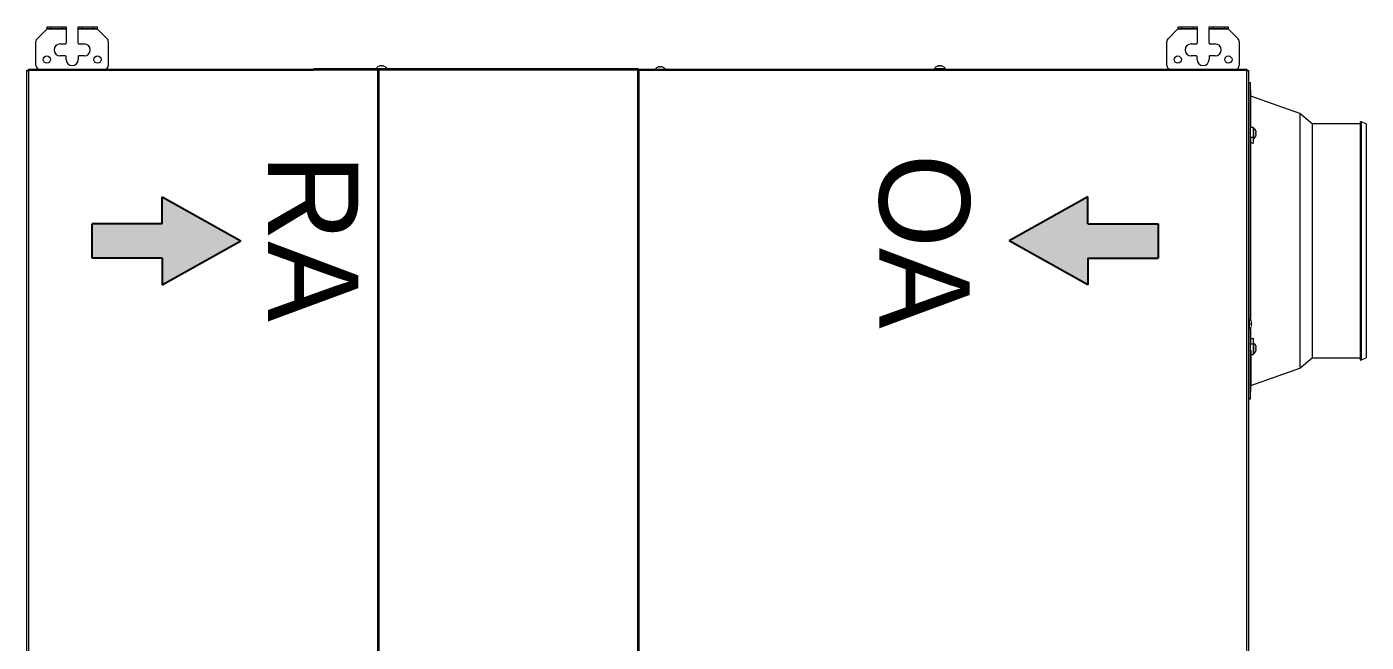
# Model space of a CAD drawing. Header units: millimetres. Extents: x 61566 to 667441, y 0 to 118800.
# Drawn here: x 434847 to 435959, y 54478 to 54988 of the extents above; entities that cross this region are included whole.
import ezdxf

# ---------------------------------------------------------------- set-up
doc = ezdxf.new("R2010")
doc.units = ezdxf.units.MM
doc.header["$LTSCALE"] = 200
doc.layers.add('LG-환기', color=2, linetype='Continuous')
doc.layers.add('환기유니트', color=6, linetype='Continuous')
doc.styles.add('ACISOGDT', font='amgdt.shx')

# ---------------------------------------------------------------- blocks, each defined once
blk = doc.blocks.new('빨간화살표')
at = {"layer": 'LG-환기', "ltscale": 0.5}
blk.add_hatch(color=1, dxfattribs=at).paths.add_polyline_path([(0, -15.8), (0, 15.8), (-64.8, 15.8), (-64.8, 40.6), (-137.3, 0), (-64.8, -40.6), (-64.8, -15.8)])
at = {"layer": 'LG-환기', "color": 1, "ltscale": 0.5}
for p, q in [((-64.8, 40.6), (-137.3, 0)), ((-64.8, 40.6), (-137.3, 0)), ((-64.8, 15.8), (-64.8, 40.6)), ((-64.8, 15.8), (-64.8, 40.6)), ((-64.8, 15.8), (0, 15.8)), ((-64.8, 15.8), (0, 15.8)), ((0, 15.8), (0, -15.8)), ((-64.8, -40.6), (-137.3, 0)), ((-64.8, -40.6), (-137.3, 0)), ((-64.8, -15.8), (-64.8, -40.6)), ((-64.8, -15.8), (-64.8, -40.6)), ((-64.8, -15.8), (0, -15.8)), ((-64.8, -15.8), (0, -15.8))]:
    blk.add_line(p, q, dxfattribs=at)
blk = doc.blocks.new('파랑화살표')
at = {"layer": 'LG-환기', "ltscale": 0.5}
blk.add_hatch(color=5, dxfattribs=at).paths.add_polyline_path([(0, -15.8), (0, 15.8), (64.8, 15.8), (64.8, 40.6), (137.3, 0), (64.8, -40.6), (64.8, -15.8)])
at = {"layer": 'LG-환기', "color": 5, "ltscale": 0.5}
for p, q in [((64.8, 40.6), (137.3, 0)), ((64.8, 40.6), (137.3, 0)), ((64.8, 15.8), (64.8, 40.6)), ((64.8, 15.8), (64.8, 40.6)), ((64.8, 15.8), (0, 15.8)), ((64.8, 15.8), (0, 15.8)), ((0, 15.8), (0, -15.8)), ((64.8, -40.6), (137.3, 0)), ((64.8, -40.6), (137.3, 0)), ((64.8, -15.8), (0, -15.8)), ((64.8, -15.8), (0, -15.8)), ((64.8, -15.8), (64.8, -40.6)), ((64.8, -15.8), (64.8, -40.6))]:
    blk.add_line(p, q, dxfattribs=at)
blk = doc.blocks.new('상업용 프리미엄 환기 250~500CMH')
at = {"layer": 'LG-환기', "color": 0, "linetype": 'Continuous', "lineweight": 18}
for p, q in [((1.3, 985.6), (1.3, 0)), ((1012.3, 0), (1012.3, 985.6)), ((1013.6, 985.6), (1013.6, 0)), ((0, 0), (0, 762.2)), ((-1.8, 272.1), (-2, 261.1)), ((0, 272.1), (-1.8, 272.1)), ((-1.8, 272.1), (-1.8, 213.1)), ((-2, 261.1), (-42.8, 246.7)), ((-2, 231.9), (-2, 261.1)), ((-42.8, 246.7), (-52.8, 238.1)), ((-42.8, 35.4), (-42.8, 246.7)), ((-93.5, 239.8), (-97.8, 238.1)), ((-97.8, 44.1), (-97.8, 238.1)), ((-93.5, 42.4), (-93.5, 239.8)), ((-92.8, 42.8), (-92.8, 239.4)), ((-52.8, 238.1), (-92.8, 238.1)), ((-52.8, 44.1), (-52.8, 238.1)), ((-4, 234.9), (-4.3, 234.9)), ((-4.3, 225.5), (-4.3, 234.9)), ((-1.8, 235.2), (-4, 235.2)), ((-4, 221.8), (-4, 235.2)), ((-6.1, 230.6), (-6.5, 230.6)), ((-6.5, 229.8), (-6.1, 229.8)), ((-6.1, 232.3), (-6.1, 232.3)), ((-6.1, 228), (-6.1, 228)), ((-4.3, 225.5), (-4, 225.5)), ((-4, 226.7), (-1.9, 226.7)), ((-2, 222.3), (-2, 212.7)), ((-0.5, 205.4), (-0.5, 214.3)), ((-2, 207.1), (-2, 59.9)), ((-1.8, 206.7), (-1.8, 10.1)), ((-4.3, 47.3), (-4.3, 56.7)), ((-4, 56.7), (-4.3, 56.7)), ((-4, 47), (-4, 60.4)), ((-6.1, 52.4), (-6.5, 52.4)), ((-6.5, 51.6), (-6.1, 51.6)), ((-6.1, 54.2), (-6.1, 54.2)), ((-6.1, 49.9), (-6.1, 49.9)), ((-4.3, 47.3), (-4, 47.3)), ((-4, 55.5), (-1.9, 55.5)), ((-4, 47), (-1.8, 47)), ((-2, 47), (-2, 21.1)), ((-97.8, 44.1), (-93.5, 42.4)), ((-92.8, 44.1), (-52.8, 44.1)), ((-52.8, 44.1), (-42.8, 35.4)), ((-42.8, 35.4), (-2, 21.1)), ((-2, 21.1), (-1.8, 10.1)), ((-1.8, 10.1), (0, 10.1)), ((1.3, 0), (0, 0)), ((1.3, -1.3), (1.3, 0)), ((1013.6, 0), (1012.3, 0)), ((1012.3, 0), (1012.3, -1.3)), ((1.3, 0), (506.3, 0)), ((506.3, -1.3), (1.3, -1.3)), ((7.6, -24.3), (7.6, -4.3)), ((32.6, -11.7), (32.6, -9.2)), ((42.6, -9.2), (42.6, -11.7)), ((67.6, -4.3), (67.6, -24.3)), ((260.4, -1.8), (251.6, -1.8)), ((723.7, -1.8), (714.9, -1.8)), ((775.5, 0), (1012.3, 0)), ((1012.3, -1.3), (775.5, -1.3)), ((946, -24.3), (946, -4.3)), ((971, -11.7), (971, -9.2)), ((981, -9.2), (981, -11.7)), ((1006, -4.3), (1006, -24.3)), ((27.6, -12.2), (32.1, -12.2)), ((32.1, -22.2), (27.6, -22.2)), ((43.1, -12.2), (47.6, -12.2)), ((47.6, -22.2), (43.1, -22.2)), ((966, -12.2), (970.5, -12.2)), ((970.5, -22.2), (966, -22.2)), ((981.5, -12.2), (986, -12.2)), ((986, -22.2), (981.5, -22.2)), ((8.5, -26.4), (16.5, -34.4)), ((32.6, -22.7), (32.6, -36.3)), ((42.6, -36.3), (42.6, -22.7)), ((58.7, -34.4), (66.7, -26.4)), ((946.9, -26.4), (955.2, -34.7)), ((971, -22.7), (971, -36.3)), ((981, -36.3), (981, -22.7)), ((1005.1, -26.4), (996.8, -34.7)), ((16.8, -34.7), (16.5, -34.4)), ((16.5, -34.4), (32.6, -34.4)), ((16.8, -34.7), (32.6, -34.7)), ((16.8, -36.3), (16.8, -34.7)), ((32.6, -36.3), (16.8, -36.3)), ((19.8, -34.7), (19.8, -36.3)), ((29.6, -36.3), (29.6, -34.7)), ((42.6, -34.4), (58.7, -34.4)), ((42.6, -34.7), (58.4, -34.7)), ((58.4, -36.3), (42.6, -36.3)), ((45.6, -34.7), (45.6, -36.3)), ((55.4, -36.3), (55.4, -34.7)), ((58.7, -34.4), (58.4, -34.7)), ((58.4, -34.7), (58.4, -36.3)), ((954.9, -34.4), (971, -34.4)), ((955.2, -36.3), (955.2, -34.7)), ((955.2, -34.7), (971, -34.7)), ((971, -36.3), (955.2, -36.3)), ((958.2, -34.7), (958.2, -36.3)), ((968, -36.3), (968, -34.7)), ((981, -34.4), (997.1, -34.4)), ((981, -34.7), (996.8, -34.7)), ((996.8, -36.3), (981, -36.3)), ((984, -34.7), (984, -36.3)), ((993.8, -36.3), (993.8, -34.7)), ((996.8, -34.7), (996.8, -36.3))]:
    blk.add_line(p, q, dxfattribs=at)
at = {"layer": 'LG-환기', "color": 0, "linetype": 'Continuous', "lineweight": 35}
for p, q in [((506.3, -1.3), (506.3, 986.9)), ((721.9, 986.9), (721.9, -1.3)), ((0.8, -0.5), (0.8, 0)), ((1012.8, 0), (1012.8, -0.5)), ((1.3, -0.5), (0.8, -0.5)), ((775.5, -1.3), (506.3, -1.3)), ((1012.8, -0.5), (1012.3, -0.5))]:
    blk.add_line(p, q, dxfattribs=at)
at = {"layer": 'LG-환기', "color": 0, "linetype": 'Continuous', "lineweight": 18}
for centre in [(16.6, -9.2), (58.6, -9.2), (955, -9.2), (997, -9.2)]:
    blk.add_circle(centre, 3, dxfattribs=at)
for centre, radius, start, end in [((-93.3, 239.4), 0.5, 0, 111.8014), ((-0.4, 230.2), 6.1, 129.6019, 159.3622), ((-0.4, 230.2), 6.09, 159.3157, 176.2321), ((-0.4, 230.2), 6.09, 183.7679, 200.6843), ((-0.4, 230.2), 5.71, 175.982, 184.018), ((-0.4, 230.2), 6.1, 200.6378, 230.3981), ((2.6, 209.9), 5.4, 124.6013, 153.9572), ((-0.3, 214.1), 0.3, 0, 124.6013), ((1013.9, 214.1), 0.3, 55.3987, 180), ((2.6, 209.9), 5.4, 206.0849, 235.3987), ((-0.3, 205.7), 0.3, 235.3987, 0), ((1013.9, 205.7), 0.3, 180, 304.6013), ((-0.4, 52), 6.1, 129.6019, 159.3622), ((-0.4, 52), 6.09, 159.3157, 176.2321), ((-0.4, 52), 6.09, 183.7679, 200.6843), ((-0.4, 52), 5.71, 175.982, 184.018), ((-0.4, 52), 6.1, 200.6378, 230.3981), ((-93.3, 42.8), 0.5, 248.1986, 0), ((10.6, -4.3), 3, 90, 180), ((37.6, -9.2), 5, 0, 180), ((64.6, -4.3), 3, 0, 90), ((251.8, -1.6), 0.3, 90, 214.6013), ((256, 1.3), 5.4, 214.6013, 243.9572), ((256, 1.3), 5.4, 296.0849, 325.3987), ((260.2, -1.6), 0.3, 325.3987, 90), ((488, 2.1), 5.4, 218.9698, 243.9572), ((488, 2.1), 5.4, 296.0849, 321.03), ((715.1, -1.6), 0.3, 90, 214.6013), ((719.3, 1.3), 5.4, 214.6013, 243.9572), ((719.3, 1.3), 5.4, 296.0849, 325.3987), ((723.5, -1.6), 0.3, 325.3987, 90), ((949, -4.3), 3, 90, 180), ((976, -9.2), 5, 0, 180), ((1003, -4.3), 3, 0, 90), ((27.6, -17.2), 5, 90, 270), ((32.1, -11.7), 0.5, 270, 0), ((32.1, -22.7), 0.5, 0, 90), ((43.1, -11.7), 0.5, 180, 270), ((43.1, -22.7), 0.5, 90, 180), ((47.6, -17.2), 5, 270, 90), ((966, -17.2), 5, 90, 270), ((970.5, -11.7), 0.5, 270, 0), ((970.5, -22.7), 0.5, 0, 90), ((981.5, -11.7), 0.5, 180, 270), ((981.5, -22.7), 0.5, 90, 180), ((986, -17.2), 5, 270, 90), ((10.6, -24.3), 3, 180, 225), ((64.6, -24.3), 3, 315, 0), ((949, -24.3), 3, 180, 225), ((1003, -24.3), 3, 315, 0)]:
    blk.add_arc(centre, radius, start, end, dxfattribs=at)
for points, knots in [([(-1.8, 233.7), (-1.8, 233.6), (-1.8, 233.5), (-1.8, 233.3), (-1.8, 233.3), (-1.8, 233.2), (-1.8, 233.1), (-1.8, 233), (-1.8, 232.8), (-1.8, 232.6), (-1.8, 232.3), (-1.8, 232), (-1.8, 232), (-1.8, 231.8), (-1.8, 231.8), (-1.8, 231.7), (-1.8, 231.7), (-1.8, 231.5), (-1.8, 231.2), (-1.8, 230.8), (-1.8, 230.5), (-1.8, 230.4), (-1.8, 230.2), (-1.8, 230.1), (-1.8, 230), (-1.8, 229.9), (-1.8, 229.8), (-1.8, 229.5), (-1.8, 229.2), (-1.8, 228.9), (-1.8, 228.7), (-1.8, 228.6), (-1.8, 228.4), (-1.8, 228.4), (-1.8, 228.1), (-1.8, 227.8), (-1.8, 227.6), (-1.8, 227.4), (-1.8, 227.3), (-1.8, 227.2), (-1.8, 227.2), (-1.8, 227.1), (-1.8, 227.1), (-1.9, 226.9), (-1.9, 226.8), (-1.9, 226.7)], [0, 0, 0, 0, 0.0625, 0.0625, 0.078125, 0.078125, 0.09375, 0.125, 0.125, 0.1875, 0.25, 0.25, 0.28125, 0.28125, 0.296875, 0.296875, 0.3125, 0.3125, 0.375, 0.4375, 0.4375, 0.5, 0.5, 0.515625, 0.515625, 0.53125, 0.5625, 0.5625, 0.625, 0.6875, 0.6875, 0.71875, 0.71875, 0.75, 0.75, 0.8125, 0.875, 0.875, 0.90625, 0.90625, 0.921875, 0.921875, 0.9375, 0.9375, 1, 1, 1, 1]), ([(-1.8, 235.2), (-1.8, 235.2), (-1.8, 235.2), (-1.8, 235.2), (-1.8, 235.2), (-1.8, 235.1), (-1.8, 235.1), (-1.8, 235.1), (-1.8, 235.1), (-1.8, 235.1), (-1.8, 235), (-1.8, 235), (-1.8, 234.9), (-1.8, 234.8), (-1.8, 234.7), (-1.8, 234.6), (-1.8, 234.5), (-1.8, 234.4), (-1.8, 234.4), (-1.8, 234.3), (-1.8, 234.2), (-1.8, 234), (-1.8, 233.8), (-1.8, 233.7)], [0, 0, 0, 0, 0.001248, 0.001248, 0.126092, 0.250936, 0.250936, 0.282147, 0.282147, 0.313358, 0.313358, 0.37578, 0.37578, 0.500624, 0.625468, 0.625468, 0.68789, 0.68789, 0.750312, 0.750312, 0.875156, 0.875156, 1, 1, 1, 1]), ([(-2, 222.3), (-2.1, 222.3), (-2.2, 222.3), (-2.8, 222.1), (-3.4, 222), (-4, 221.8)], [0, 0, 0, 0, 0.13694, 0.13694, 1, 1, 1, 1]), ([(-1.9, 226.7), (-1.9, 226.5), (-1.9, 226.2), (-1.9, 224.8), (-2, 223.6), (-2, 222.3)], [0, 0, 0, 0, 0.144832, 0.144832, 1, 1, 1, 1]), ([(-2.4, 211.9), (-2.5, 211.7), (-2.6, 211.5), (-2.6, 211.2), (-2.6, 211.1), (-2.7, 211), (-2.7, 211), (-2.7, 210.8), (-2.7, 210.7), (-2.7, 210.6)], [0, 0, 0, 0, 0.5, 0.5, 0.625, 0.625, 0.75, 0.75, 1, 1, 1, 1]), ([(-2.7, 210.6), (-2.7, 210.6), (-2.7, 210.6), (-2.8, 210.5), (-2.8, 210.5), (-2.8, 210.5), (-2.8, 210.5), (-2.8, 210.5), (-2.8, 210.4), (-2.8, 210.4), (-2.8, 210.4), (-2.8, 210.4), (-2.8, 210.4), (-2.8, 210.4), (-2.8, 210.4), (-2.8, 210.3), (-2.8, 210.3), (-2.8, 210.3), (-2.8, 210.3), (-2.8, 210.3), (-2.8, 210.3), (-2.8, 210.3), (-2.7, 210.3), (-2.7, 210.3), (-2.7, 210.3)], [0, 0, 0, 0, 0.125, 0.125, 0.1875, 0.1875, 0.25, 0.25, 0.375, 0.375, 0.4375, 0.4375, 0.5, 0.5, 0.625, 0.625, 0.6875, 0.6875, 0.75, 0.8125, 0.8125, 0.875, 0.875, 1, 1, 1, 1]), ([(-2.7, 209.5), (-2.7, 209.5), (-2.7, 209.5), (-2.8, 209.5), (-2.8, 209.5), (-2.8, 209.5), (-2.8, 209.5), (-2.8, 209.5), (-2.8, 209.5), (-2.8, 209.4), (-2.8, 209.4), (-2.8, 209.4), (-2.8, 209.4), (-2.8, 209.4), (-2.8, 209.4), (-2.8, 209.4), (-2.8, 209.3), (-2.8, 209.3), (-2.8, 209.3), (-2.8, 209.3), (-2.8, 209.3), (-2.8, 209.3), (-2.7, 209.2), (-2.7, 209.2), (-2.7, 209.2)], [0, 0, 0, 0, 0.125, 0.125, 0.1875, 0.1875, 0.25, 0.25, 0.375, 0.375, 0.4375, 0.4375, 0.5, 0.5, 0.625, 0.625, 0.6875, 0.6875, 0.75, 0.8125, 0.8125, 0.875, 0.875, 1, 1, 1, 1]), ([(-2.7, 210.3), (-2.7, 210.3), (-2.7, 210.3), (-2.7, 210.3), (-2.7, 210.3), (-2.6, 210.3), (-2.6, 210.3), (-2.6, 210.3), (-2.6, 210.3), (-2.6, 210.3), (-2.5, 210.3), (-2.4, 210.3), (-2.4, 210.3)], [0, 0, 0, 0, 0.25, 0.25, 0.375, 0.375, 0.5, 0.5, 0.625, 0.625, 0.75, 1, 1, 1, 1]), ([(-2.4, 209.5), (-2.4, 209.5), (-2.5, 209.5), (-2.5, 209.5), (-2.6, 209.5), (-2.6, 209.5), (-2.6, 209.5), (-2.7, 209.5), (-2.7, 209.5), (-2.7, 209.5)], [0, 0, 0, 0, 0.25, 0.25, 0.375, 0.375, 0.5, 0.5, 1, 1, 1, 1]), ([(-2.7, 209.2), (-2.7, 209), (-2.7, 208.8), (-2.6, 208.4), (-2.6, 208.3), (-2.5, 208.2), (-2.5, 208.1), (-2.4, 208), (-2.4, 207.9), (-2.4, 207.9)], [0, 0, 0, 0, 0.5, 0.5, 0.75, 0.75, 0.875, 0.875, 1, 1, 1, 1]), ([(-4, 60.4), (-3.4, 60.2), (-2.8, 60.1), (-2.2, 59.9), (-2.1, 59.9), (-2, 59.9)], [0, 0, 0, 0, 0.86306, 0.86306, 1, 1, 1, 1]), ([(-1.9, 55.5), (-1.9, 55.4), (-1.9, 55.3), (-1.8, 55), (-1.8, 54.8), (-1.8, 54.5), (-1.8, 54.3), (-1.8, 54.3), (-1.8, 54.2), (-1.8, 54.2), (-1.8, 54.1), (-1.8, 54), (-1.8, 53.8), (-1.8, 53.5), (-1.8, 53.1), (-1.8, 52.9), (-1.8, 52.8), (-1.8, 52.7), (-1.8, 52.7), (-1.8, 52.6), (-1.8, 52.5), (-1.8, 52.3), (-1.8, 52.2), (-1.8, 51.8), (-1.8, 51.5), (-1.8, 51.2), (-1.8, 51), (-1.8, 50.9), (-1.8, 50.9), (-1.8, 50.8), (-1.8, 50.7), (-1.8, 50.6), (-1.8, 50.4), (-1.8, 50.1), (-1.8, 49.8), (-1.8, 49.6), (-1.8, 49.5), (-1.8, 49.4), (-1.8, 49.3), (-1.8, 49.1), (-1.8, 49), (-1.8, 48.7), (-1.8, 48.6), (-1.8, 48.5)], [0, 0, 0, 0, 0.0625, 0.0625, 0.125, 0.1875, 0.1875, 0.203125, 0.203125, 0.21875, 0.21875, 0.25, 0.25, 0.3125, 0.375, 0.375, 0.40625, 0.40625, 0.421875, 0.421875, 0.4375, 0.4375, 0.5, 0.5, 0.5625, 0.625, 0.625, 0.640625, 0.640625, 0.65625, 0.65625, 0.6875, 0.6875, 0.75, 0.8125, 0.8125, 0.84375, 0.84375, 0.875, 0.875, 0.9375, 0.9375, 1, 1, 1, 1]), ([(-1.8, 48.5), (-1.8, 48.4), (-1.8, 48.2), (-1.8, 48.1), (-1.8, 48.1), (-1.8, 48), (-1.8, 48), (-1.8, 47.9), (-1.8, 47.8), (-1.8, 47.6), (-1.8, 47.4), (-1.8, 47.4), (-1.8, 47.3), (-1.8, 47.3), (-1.8, 47.3), (-1.8, 47.2), (-1.8, 47.2), (-1.8, 47.2), (-1.8, 47.1), (-1.8, 47), (-1.8, 47), (-1.8, 47), (-1.8, 47), (-1.8, 47), (-1.8, 47)], [0, 0, 0, 0, 0.124921, 0.124921, 0.156151, 0.156151, 0.187381, 0.249842, 0.249842, 0.374763, 0.499684, 0.499684, 0.562144, 0.562144, 0.593375, 0.593375, 0.624605, 0.624605, 0.749526, 0.874447, 0.874447, 0.999368, 0.999368, 1, 1, 1, 1]), ([(254, -3.7), (254.2, -3.8), (254.4, -3.9), (254.7, -3.9), (254.7, -3.9), (254.9, -4), (254.9, -4), (255.1, -4), (255.2, -4), (255.3, -4)], [0, 0, 0, 0, 0.5, 0.5, 0.625, 0.625, 0.75, 0.75, 1, 1, 1, 1]), ([(255.3, -4), (255.3, -4), (255.3, -4), (255.4, -4.1), (255.4, -4.1), (255.4, -4.1), (255.4, -4.1), (255.4, -4.1), (255.4, -4.1), (255.5, -4.1), (255.5, -4.1), (255.5, -4.1), (255.5, -4.1), (255.5, -4.1), (255.5, -4.1), (255.6, -4.1), (255.6, -4.1), (255.6, -4.1), (255.6, -4.1), (255.6, -4.1), (255.6, -4.1), (255.6, -4.1), (255.6, -4), (255.6, -4), (255.6, -4)], [0, 0, 0, 0, 0.125, 0.125, 0.1875, 0.1875, 0.25, 0.25, 0.375, 0.375, 0.4375, 0.4375, 0.5, 0.5, 0.625, 0.625, 0.6875, 0.6875, 0.75, 0.8125, 0.8125, 0.875, 0.875, 1, 1, 1, 1]), ([(255.6, -4), (255.6, -4), (255.6, -4), (255.6, -4), (255.6, -4), (255.6, -3.9), (255.6, -3.9), (255.6, -3.9), (255.6, -3.9), (255.6, -3.9), (255.6, -3.8), (255.6, -3.7), (255.6, -3.7)], [0, 0, 0, 0, 0.25, 0.25, 0.375, 0.375, 0.5, 0.5, 0.625, 0.625, 0.75, 1, 1, 1, 1]), ([(256.4, -3.7), (256.4, -3.7), (256.4, -3.8), (256.4, -3.8), (256.4, -3.9), (256.4, -3.9), (256.4, -3.9), (256.4, -4), (256.4, -4), (256.4, -4)], [0, 0, 0, 0, 0.25, 0.25, 0.375, 0.375, 0.5, 0.5, 1, 1, 1, 1]), ([(256.4, -4), (256.4, -4), (256.4, -4), (256.4, -4.1), (256.4, -4.1), (256.4, -4.1), (256.4, -4.1), (256.4, -4.1), (256.4, -4.1), (256.5, -4.1), (256.5, -4.1), (256.5, -4.1), (256.5, -4.1), (256.5, -4.1), (256.5, -4.1), (256.5, -4.1), (256.5, -4.1), (256.6, -4.1), (256.6, -4.1), (256.6, -4.1), (256.6, -4.1), (256.6, -4.1), (256.7, -4), (256.7, -4), (256.7, -4)], [0, 0, 0, 0, 0.125, 0.125, 0.1875, 0.1875, 0.25, 0.25, 0.375, 0.375, 0.4375, 0.4375, 0.5, 0.5, 0.625, 0.625, 0.6875, 0.6875, 0.75, 0.8125, 0.8125, 0.875, 0.875, 1, 1, 1, 1]), ([(256.7, -4), (256.9, -4), (257.1, -4), (257.5, -3.9), (257.6, -3.9), (257.7, -3.8), (257.8, -3.8), (257.9, -3.7), (257.9, -3.7), (258, -3.7)], [0, 0, 0, 0, 0.5, 0.5, 0.75, 0.75, 0.875, 0.875, 1, 1, 1, 1]), ([(486, -2.9), (486.2, -3), (486.4, -3.1), (486.7, -3.1), (486.7, -3.1), (486.9, -3.2), (486.9, -3.2), (487.1, -3.2), (487.2, -3.2), (487.3, -3.2)], [0, 0, 0, 0, 0.5, 0.5, 0.625, 0.625, 0.75, 0.75, 1, 1, 1, 1]), ([(487.3, -3.2), (487.3, -3.2), (487.3, -3.2), (487.4, -3.3), (487.4, -3.3), (487.4, -3.3), (487.4, -3.3), (487.4, -3.3), (487.4, -3.3), (487.5, -3.3), (487.5, -3.3), (487.5, -3.3), (487.5, -3.3), (487.5, -3.3), (487.5, -3.3), (487.6, -3.3), (487.6, -3.3), (487.6, -3.3), (487.6, -3.3), (487.6, -3.3), (487.6, -3.3), (487.6, -3.3), (487.6, -3.2), (487.6, -3.2), (487.6, -3.2)], [0, 0, 0, 0, 0.125, 0.125, 0.1875, 0.1875, 0.25, 0.25, 0.375, 0.375, 0.4375, 0.4375, 0.5, 0.5, 0.625, 0.625, 0.6875, 0.6875, 0.75, 0.8125, 0.8125, 0.875, 0.875, 1, 1, 1, 1]), ([(487.6, -3.2), (487.6, -3.2), (487.6, -3.2), (487.6, -3.2), (487.6, -3.2), (487.6, -3.1), (487.6, -3.1), (487.6, -3.1), (487.6, -3.1), (487.6, -3.1), (487.6, -3), (487.6, -2.9), (487.6, -2.9)], [0, 0, 0, 0, 0.25, 0.25, 0.375, 0.375, 0.5, 0.5, 0.625, 0.625, 0.75, 1, 1, 1, 1]), ([(488.4, -2.9), (488.4, -2.9), (488.4, -3), (488.4, -3), (488.4, -3.1), (488.4, -3.1), (488.4, -3.1), (488.4, -3.2), (488.4, -3.2), (488.4, -3.2)], [0, 0, 0, 0, 0.25, 0.25, 0.375, 0.375, 0.5, 0.5, 1, 1, 1, 1]), ([(488.4, -3.2), (488.4, -3.2), (488.4, -3.2), (488.4, -3.3), (488.4, -3.3), (488.4, -3.3), (488.4, -3.3), (488.4, -3.3), (488.4, -3.3), (488.5, -3.3), (488.5, -3.3), (488.5, -3.3), (488.5, -3.3), (488.5, -3.3), (488.5, -3.3), (488.5, -3.3), (488.5, -3.3), (488.6, -3.3), (488.6, -3.3), (488.6, -3.3), (488.6, -3.3), (488.6, -3.3), (488.7, -3.2), (488.7, -3.2), (488.7, -3.2)], [0, 0, 0, 0, 0.125, 0.125, 0.1875, 0.1875, 0.25, 0.25, 0.375, 0.375, 0.4375, 0.4375, 0.5, 0.5, 0.625, 0.625, 0.6875, 0.6875, 0.75, 0.8125, 0.8125, 0.875, 0.875, 1, 1, 1, 1]), ([(488.7, -3.2), (488.9, -3.2), (489.1, -3.2), (489.5, -3.1), (489.6, -3.1), (489.7, -3), (489.8, -3), (489.9, -2.9), (489.9, -2.9), (490, -2.9)], [0, 0, 0, 0, 0.5, 0.5, 0.75, 0.75, 0.875, 0.875, 1, 1, 1, 1]), ([(717.3, -3.7), (717.5, -3.8), (717.7, -3.9), (718, -3.9), (718, -3.9), (718.2, -4), (718.2, -4), (718.4, -4), (718.5, -4), (718.6, -4)], [0, 0, 0, 0, 0.5, 0.5, 0.625, 0.625, 0.75, 0.75, 1, 1, 1, 1]), ([(718.6, -4), (718.6, -4), (718.6, -4), (718.7, -4.1), (718.7, -4.1), (718.7, -4.1), (718.7, -4.1), (718.7, -4.1), (718.7, -4.1), (718.8, -4.1), (718.8, -4.1), (718.8, -4.1), (718.8, -4.1), (718.8, -4.1), (718.8, -4.1), (718.9, -4.1), (718.9, -4.1), (718.9, -4.1), (718.9, -4.1), (718.9, -4.1), (718.9, -4.1), (718.9, -4.1), (718.9, -4), (718.9, -4), (718.9, -4)], [0, 0, 0, 0, 0.125, 0.125, 0.1875, 0.1875, 0.25, 0.25, 0.375, 0.375, 0.4375, 0.4375, 0.5, 0.5, 0.625, 0.625, 0.6875, 0.6875, 0.75, 0.8125, 0.8125, 0.875, 0.875, 1, 1, 1, 1]), ([(718.9, -4), (718.9, -4), (718.9, -4), (718.9, -4), (718.9, -4), (718.9, -3.9), (718.9, -3.9), (718.9, -3.9), (718.9, -3.9), (718.9, -3.9), (718.9, -3.8), (718.9, -3.7), (718.9, -3.7)], [0, 0, 0, 0, 0.25, 0.25, 0.375, 0.375, 0.5, 0.5, 0.625, 0.625, 0.75, 1, 1, 1, 1]), ([(719.7, -3.7), (719.7, -3.7), (719.7, -3.8), (719.7, -3.8), (719.7, -3.9), (719.7, -3.9), (719.7, -3.9), (719.7, -4), (719.7, -4), (719.7, -4)], [0, 0, 0, 0, 0.25, 0.25, 0.375, 0.375, 0.5, 0.5, 1, 1, 1, 1]), ([(719.7, -4), (719.7, -4), (719.7, -4), (719.7, -4.1), (719.7, -4.1), (719.7, -4.1), (719.7, -4.1), (719.7, -4.1), (719.7, -4.1), (719.8, -4.1), (719.8, -4.1), (719.8, -4.1), (719.8, -4.1), (719.8, -4.1), (719.8, -4.1), (719.8, -4.1), (719.8, -4.1), (719.9, -4.1), (719.9, -4.1), (719.9, -4.1), (719.9, -4.1), (719.9, -4.1), (720, -4), (720, -4), (720, -4)], [0, 0, 0, 0, 0.125, 0.125, 0.1875, 0.1875, 0.25, 0.25, 0.375, 0.375, 0.4375, 0.4375, 0.5, 0.5, 0.625, 0.625, 0.6875, 0.6875, 0.75, 0.8125, 0.8125, 0.875, 0.875, 1, 1, 1, 1]), ([(720, -4), (720.2, -4), (720.4, -4), (720.8, -3.9), (720.9, -3.9), (721, -3.8), (721.1, -3.8), (721.2, -3.7), (721.2, -3.7), (721.3, -3.7)], [0, 0, 0, 0, 0.5, 0.5, 0.75, 0.75, 0.875, 0.875, 1, 1, 1, 1])]:
    blk.add_open_spline(points, degree=3, knots=knots, dxfattribs=at)
for points in [[(-2.4, 211.9), (-2.4, 211.9), (-2.4, 211.9), (-2.4, 211.9)], [(-2.4, 210.3), (-2.4, 210), (-2.4, 209.8), (-2.4, 209.5)], [(-2.4, 207.9), (-2.4, 207.9), (-2.4, 207.9), (-2.4, 207.9)], [(-2, 59.9), (-2, 58.4), (-1.9, 57), (-1.9, 55.5)], [(254, -3.7), (254, -3.7), (254, -3.7), (254, -3.7)], [(255.6, -3.7), (255.9, -3.7), (256.1, -3.7), (256.4, -3.7)], [(258, -3.7), (258, -3.7), (258, -3.7), (258, -3.7)], [(486, -2.9), (486, -2.9), (486, -2.9), (486, -2.9)], [(487.6, -2.9), (487.9, -2.9), (488.1, -2.9), (488.4, -2.9)], [(490, -2.9), (490, -2.9), (490, -2.9), (490, -2.9)], [(717.3, -3.7), (717.3, -3.7), (717.3, -3.7), (717.3, -3.7)], [(718.9, -3.7), (719.2, -3.7), (719.4, -3.7), (719.7, -3.7)], [(721.3, -3.7), (721.3, -3.7), (721.3, -3.7), (721.3, -3.7)]]:
    blk.add_open_spline(points, degree=3, dxfattribs=at)
at = {"layer": 'LG-환기', "linetype": 'Continuous', "extrusion": (0, 0, -1), "xscale": 0.8999999999998626, "yscale": 0.8999999999998626, "zscale": -0.8999999999998626, "rotation": 180}
blk.add_blockref('파랑화살표', (-74.8, 141.1), dxfattribs=at)
at = {"layer": 'LG-환기', "linetype": 'Continuous', "extrusion": (0, 0, -1), "xscale": -0.899999999999863, "yscale": 0.899999999999863, "zscale": -0.899999999999863}
blk.add_blockref('빨간화살표', (-959.5, 141.1), dxfattribs=at)
at = {"layer": 'LG-환기', "color": 0, "linetype": 'Continuous', "lineweight": 18, "style": 'ACISOGDT'}
for s, p in [('OA', (306.2, 68.9)), ('RA', (813.6, 68.9))]:
    blk.add_text(s, height=75, rotation=90, dxfattribs=at).set_placement(p)

msp = doc.modelspace()

# ---------------------------------------------------------------- block references
at = {"layer": '환기유니트', "rotation": 180}
msp.add_blockref('상업용 프리미엄 환기 250~500CMH', (435860.9, 54952), dxfattribs=at)

doc.saveas('drawing.dxf')
